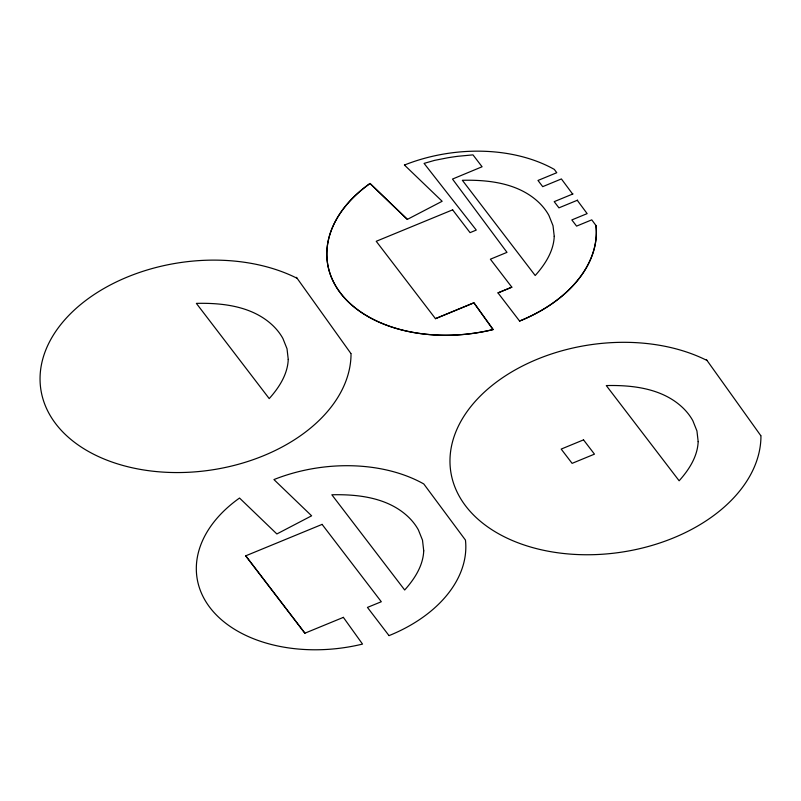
<?xml version="1.0" encoding="UTF-8"?>
<svg xmlns="http://www.w3.org/2000/svg" width="801" height="801" viewBox="0 0 801 801"><rect width="100%" height="100%" fill="white"/><g stroke="black" fill="none" stroke-linecap="round" stroke-linejoin="round"><path stroke-width="1.2" d="M452.655 209.832L376.23 241.291L435.484 318.678L473.942 302.818L493.126 329.561A135.559 90.883 -8.4 0 1 342.798 295.919A135.559 90.883 -8.4 0 1 370.002 183.479L407.339 219.394L442.152 201.271L404.405 165.006M572.995 193.912L554.202 201.662L558.938 207.849L577.621 200.15M435.424 318.658L473.882 302.798L493.066 329.541A135.559 90.883 -8.4 0 1 342.738 295.899A135.559 90.883 -8.4 0 1 370.062 183.499L407.399 219.414M577.251 200.3L587.143 213.617L571.844 219.925L576.58 226.112L591.769 219.854L595.984 225.542A135.559 90.883 -8.4 0 1 519.599 321.071L497.982 292.866L511.789 287.179M498.042 292.886L511.849 287.199L490.382 259.204L506.993 252.355L452.495 179.064L482.082 166.768L472.98 154.873L457.912 156.285A184.951 123.995 -8.4 0 0 447.689 157.797L434.583 160.37L424.079 163.394L476.275 230.067L470.057 232.64L452.595 209.812M322.122 524.385L245.697 555.834L304.881 633.201L343.409 617.361M322.062 524.355L381.306 601.741L367.449 607.408L388.996 635.593M245.757 555.854L304.941 633.221M572.625 194.062L561.401 178.943L542.718 186.653L537.982 180.455L556.775 172.716L554.322 169.411A135.559 90.883 -8.4 0 0 404.465 165.026M343.349 617.341L362.523 644.084A135.559 90.883 -8.4 0 1 212.265 610.462A135.559 90.883 -8.4 0 1 239.529 498.042L276.866 533.957L311.619 515.814L273.932 479.569A135.559 90.883 -8.4 0 1 423.789 483.954L465.451 540.084A135.559 90.883 -8.4 0 1 389.056 635.614M706.352 359.519L760.78 435.644M296.43 277.326L350.858 353.451M351.028 353.692A156.415 104.861 -8.4 0 1 159.099 471.819A156.415 104.861 -8.4 0 1 57.211 329.301A156.415 104.861 -8.4 0 1 297.131 278.307M760.95 435.884A156.415 104.861 -8.4 0 1 569.02 554.012A156.415 104.861 -8.4 0 1 467.133 411.494A156.415 104.861 -8.4 0 1 707.053 360.5M595.924 225.451A135.559 90.883 -8.4 0 1 519.539 321.051M288.25 359.439C287.639 374.457 278.958 387.724 269.216 398.598L196.365 303.379C223.329 302.738 253.186 306.382 273.401 326.077A97.972 65.682 -8.4 0 1 282.913 338.503L287.018 348.755L288.25 359.439M423.729 550.838C423.118 565.866 414.437 579.123 404.685 589.997L331.844 494.778C358.808 494.137 388.655 497.781 408.88 517.476A97.972 65.682 -8.4 0 1 418.382 529.902L422.497 540.154L423.729 550.838M554.242 236.355C553.631 251.384 544.95 264.64 535.208 275.514L462.357 180.295C489.321 179.654 519.178 183.299 539.393 202.993A97.972 65.682 -8.4 0 1 548.905 215.419L553.01 225.682L554.242 236.355M698.172 441.621C697.561 456.65 688.88 469.917 679.138 480.78L606.287 385.571C633.251 384.921 663.108 388.575 683.323 408.27A97.972 65.682 -8.4 0 1 692.835 420.685L696.94 430.948L698.172 441.621M583.528 439.869L561.181 449.081L572.104 463.358L594.462 454.147L583.528 439.869"/></g></svg>
